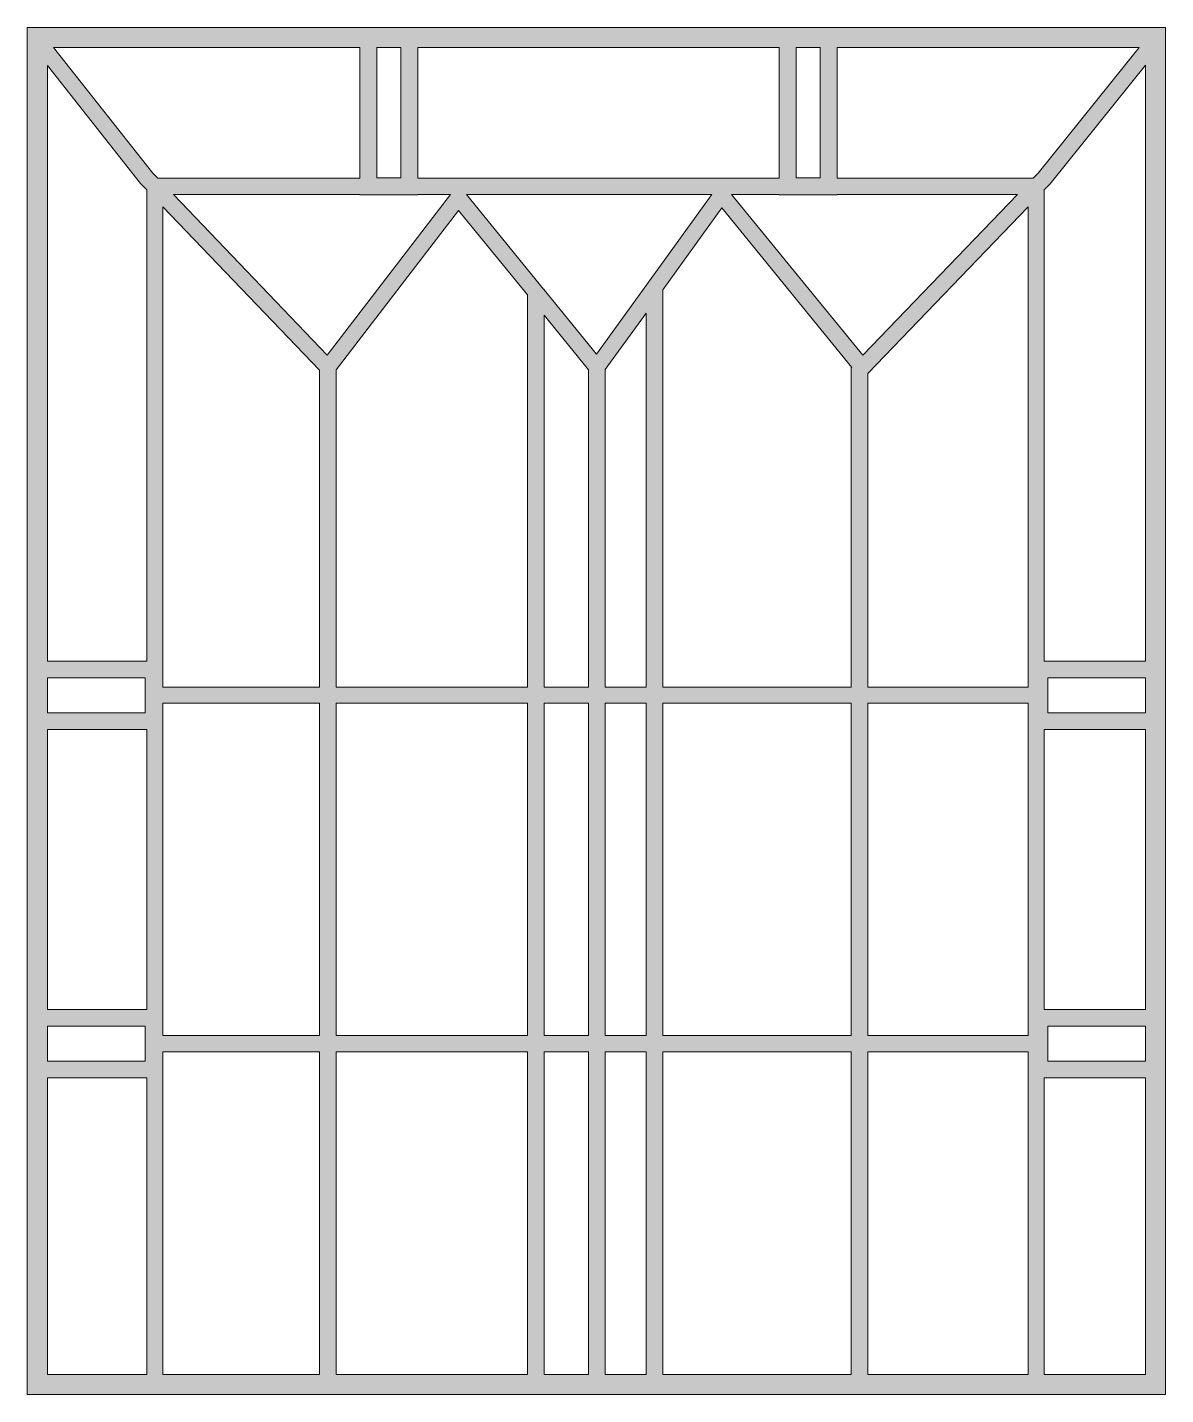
# Model space of a CAD drawing. Header units: inches. Extents: x 0 to 10, y 0 to 12.
import ezdxf

# ---------------------------------------------------------------- set-up
doc = ezdxf.new("R2010")
doc.units = ezdxf.units.IN
doc.header["$MEASUREMENT"] = 0
doc.layers.add('Layer 2', color=7, linetype='Continuous')

msp = doc.modelspace()

# ---------------------------------------------------------------- hatches: boundary and pattern name
at = {"layer": 'Layer 2', "true_color": 0xffffff}
h = msp.add_hatch(color=7, dxfattribs=at)
h.dxf.hatch_style = 2
h.paths.add_polyline_path([(7.111, 12), (6.604, 12), (3.431, 12), (2.923, 12), (0.004, 12), (0.004, 6.438), (0.004, 5.838), (0.004, 3.381), (0.004, 2.781), (0.004, 0), (1.054, 0), (8.93, 0), (9.995, 0), (9.995, 2.781), (9.995, 3.381), (9.995, 5.838), (9.995, 6.438), (9.995, 12)])
h.paths.add_polyline_path([(9.763, 11.824), (8.877, 10.721), (8.832, 10.675), (7.111, 10.675), (7.111, 11.824)])
h.paths.add_polyline_path([(3.431, 10.53), (3.431, 10.533), (3.719, 10.533), (2.635, 9.124), (1.286, 10.533), (2.923, 10.533), (2.923, 10.53)])
h.paths.add_polyline_path([(7.234, 9.016), (7.234, 6.209), (5.581, 6.209), (5.581, 9.695), (6.099, 10.415), (7.242, 9.016)])
h.paths.add_polyline_path([(7.234, 3.151), (5.581, 3.151), (5.581, 6.068), (7.234, 6.068)])
h.paths.add_polyline_path([(7.38, 6.068), (8.777, 6.068), (8.789, 6.068), (8.789, 3.151), (7.38, 3.151)])
h.paths.add_polyline_path([(2.714, 6.068), (4.394, 6.068), (4.394, 3.151), (2.714, 3.151)])
h.paths.add_polyline_path([(2.568, 3.151), (1.195, 3.151), (1.195, 6.068), (2.568, 6.068)])
h.paths.add_polyline_path([(2.714, 8.995), (3.79, 10.394), (4.394, 9.653), (4.394, 6.209), (2.714, 6.209)])
h.paths.add_polyline_path([(5.077, 6.068), (5.435, 6.068), (5.435, 3.151), (5.077, 3.151)])
h.paths.add_polyline_path([(4.931, 3.151), (4.54, 3.151), (4.54, 6.068), (4.931, 6.068)])
h.paths.add_polyline_path([(5.077, 6.209), (5.077, 8.996), (5.435, 9.492), (5.435, 6.209)])
h.paths.add_polyline_path([(4.931, 6.209), (4.54, 6.209), (4.54, 9.473), (4.931, 8.993)])
h.paths.add_polyline_path([(4.394, 3.01), (4.394, 0.176), (2.714, 0.176), (2.714, 3.01)])
h.paths.add_polyline_path([(4.54, 3.01), (4.931, 3.01), (4.931, 0.176), (4.54, 0.176)])
h.paths.add_polyline_path([(5.077, 3.01), (5.435, 3.01), (5.435, 0.176), (5.077, 0.176)])
h.paths.add_polyline_path([(5.581, 3.01), (7.234, 3.01), (7.234, 0.176), (5.581, 0.176)])
h.paths.add_polyline_path([(5.001, 9.131), (4.54, 9.696), (4.54, 9.701), (4.536, 9.701), (3.858, 10.533), (6.011, 10.533)])
h.paths.add_polyline_path([(2.568, 8.99), (2.568, 6.209), (1.195, 6.209), (1.195, 10.425)])
h.paths.add_polyline_path([(1.195, 3.01), (2.568, 3.01), (2.568, 0.176), (1.195, 0.176)])
h.paths.add_polyline_path([(7.38, 3.01), (8.789, 3.01), (8.789, 0.176), (7.38, 0.176)])
h.paths.add_polyline_path([(8.789, 6.209), (8.777, 6.209), (7.38, 6.209), (7.38, 8.963), (8.789, 10.426)])
h.paths.add_polyline_path([(7.337, 9.122), (6.185, 10.533), (6.604, 10.533), (6.604, 10.53), (7.111, 10.53), (7.111, 10.533), (8.696, 10.533)])
h.paths.add_polyline_path([(6.752, 11.824), (6.963, 11.824), (6.963, 10.678), (6.752, 10.678)])
h.paths.add_polyline_path([(6.604, 11.824), (6.604, 10.675), (3.431, 10.675), (3.431, 11.824)])
h.paths.add_polyline_path([(3.071, 11.824), (3.283, 11.824), (3.283, 10.678), (3.071, 10.678)])
h.paths.add_polyline_path([(2.923, 10.675), (1.151, 10.675), (1.107, 10.721), (0.234, 11.824), (2.923, 11.824)])
h.paths.add_polyline_path([(0.181, 11.664), (0.998, 10.631), (1.054, 10.573), (1.054, 6.438), (0.181, 6.438)])
h.paths.add_polyline_path([(0.181, 6.292), (1.04, 6.292), (1.04, 5.984), (0.181, 5.984)])
h.paths.add_polyline_path([(0.181, 5.838), (1.054, 5.838), (1.054, 3.381), (0.181, 3.381)])
h.paths.add_polyline_path([(0.181, 3.235), (1.04, 3.235), (1.04, 2.927), (0.181, 2.927)])
h.paths.add_polyline_path([(0.181, 0.176), (0.181, 2.781), (1.054, 2.781), (1.054, 0.176)])
h.paths.add_polyline_path([(9.819, 0.176), (8.93, 0.176), (8.93, 2.781), (9.819, 2.781)])
h.paths.add_polyline_path([(9.819, 2.927), (8.961, 2.927), (8.961, 3.235), (9.819, 3.235)])
h.paths.add_polyline_path([(9.819, 3.381), (8.93, 3.381), (8.93, 5.838), (9.819, 5.838)])
h.paths.add_polyline_path([(9.819, 5.984), (8.961, 5.984), (8.961, 6.292), (9.819, 6.292)])
h.paths.add_polyline_path([(8.93, 6.438), (8.93, 10.573), (8.981, 10.626), (9.819, 11.668), (9.819, 6.438)])

# ---------------------------------------------------------------- linework, layer by layer
at = {"layer": 'Layer 2', "lineweight": 0}
for points in [[(7.111, 12), (6.604, 12), (3.431, 12), (2.923, 12), (0.004, 12), (0.004, 6.438), (0.004, 5.838), (0.004, 3.381), (0.004, 2.781), (0.004, 0), (1.054, 0), (8.93, 0), (9.995, 0), (9.995, 2.781), (9.995, 3.381), (9.995, 5.838), (9.995, 6.438), (9.995, 12), (7.111, 12)], [(2.923, 10.675), (1.151, 10.675), (1.107, 10.721), (0.234, 11.824), (2.923, 11.824), (2.923, 10.675)], [(3.071, 11.824), (3.283, 11.824), (3.283, 10.678), (3.071, 10.678), (3.071, 11.824)], [(6.604, 11.824), (6.604, 10.675), (3.431, 10.675), (3.431, 11.824), (6.604, 11.824)], [(6.752, 11.824), (6.963, 11.824), (6.963, 10.678), (6.752, 10.678), (6.752, 11.824)], [(9.763, 11.824), (8.877, 10.721), (8.832, 10.675), (7.111, 10.675), (7.111, 11.824), (9.763, 11.824)], [(0.181, 11.664), (0.998, 10.631), (1.054, 10.573), (1.054, 6.438), (0.181, 6.438), (0.181, 11.664)], [(8.93, 6.438), (8.93, 10.573), (8.981, 10.626), (9.819, 11.668), (9.819, 6.438), (8.93, 6.438)], [(3.431, 10.53), (3.431, 10.533), (3.719, 10.533), (2.635, 9.124), (1.286, 10.533), (2.923, 10.533), (2.923, 10.53), (3.431, 10.53)], [(5.001, 9.131), (4.54, 9.696), (4.54, 9.701), (4.536, 9.701), (3.858, 10.533), (6.011, 10.533), (5.001, 9.131)], [(7.337, 9.122), (6.185, 10.533), (6.604, 10.533), (6.604, 10.53), (7.111, 10.53), (7.111, 10.533), (8.696, 10.533), (7.337, 9.122)], [(2.568, 8.99), (2.568, 6.209), (1.195, 6.209), (1.195, 10.425), (2.568, 8.99)], [(2.714, 8.995), (3.79, 10.394), (4.394, 9.653), (4.394, 6.209), (2.714, 6.209), (2.714, 8.995)], [(7.234, 9.016), (7.234, 6.209), (5.581, 6.209), (5.581, 9.695), (6.099, 10.415), (7.242, 9.016), (7.234, 9.016)], [(8.789, 6.209), (8.777, 6.209), (7.38, 6.209), (7.38, 8.963), (8.789, 10.426), (8.789, 6.209)], [(5.077, 6.209), (5.077, 8.996), (5.435, 9.492), (5.435, 6.209), (5.077, 6.209)], [(4.931, 6.209), (4.54, 6.209), (4.54, 9.473), (4.931, 8.993), (4.931, 6.209)], [(0.181, 6.292), (1.04, 6.292), (1.04, 5.984), (0.181, 5.984), (0.181, 6.292)], [(9.819, 5.984), (8.961, 5.984), (8.961, 6.292), (9.819, 6.292), (9.819, 5.984)], [(2.568, 3.151), (1.195, 3.151), (1.195, 6.068), (2.568, 6.068), (2.568, 3.151)], [(2.714, 6.068), (4.394, 6.068), (4.394, 3.151), (2.714, 3.151), (2.714, 6.068)], [(4.931, 3.151), (4.54, 3.151), (4.54, 6.068), (4.931, 6.068), (4.931, 3.151)], [(5.077, 6.068), (5.435, 6.068), (5.435, 3.151), (5.077, 3.151), (5.077, 6.068)], [(7.234, 3.151), (5.581, 3.151), (5.581, 6.068), (7.234, 6.068), (7.234, 3.151)], [(7.38, 6.068), (8.777, 6.068), (8.789, 6.068), (8.789, 3.151), (7.38, 3.151), (7.38, 6.068)], [(0.181, 5.838), (1.054, 5.838), (1.054, 3.381), (0.181, 3.381), (0.181, 5.838)], [(9.819, 3.381), (8.93, 3.381), (8.93, 5.838), (9.819, 5.838), (9.819, 3.381)], [(0.181, 3.235), (1.04, 3.235), (1.04, 2.927), (0.181, 2.927), (0.181, 3.235)], [(9.819, 2.927), (8.961, 2.927), (8.961, 3.235), (9.819, 3.235), (9.819, 2.927)], [(1.195, 3.01), (2.568, 3.01), (2.568, 0.176), (1.195, 0.176), (1.195, 3.01)], [(4.394, 3.01), (4.394, 0.176), (2.714, 0.176), (2.714, 3.01), (4.394, 3.01)], [(4.54, 3.01), (4.931, 3.01), (4.931, 0.176), (4.54, 0.176), (4.54, 3.01)], [(5.077, 3.01), (5.435, 3.01), (5.435, 0.176), (5.077, 0.176), (5.077, 3.01)], [(5.581, 3.01), (7.234, 3.01), (7.234, 0.176), (5.581, 0.176), (5.581, 3.01)], [(7.38, 3.01), (8.789, 3.01), (8.789, 0.176), (7.38, 0.176), (7.38, 3.01)], [(0.181, 0.176), (0.181, 2.781), (1.054, 2.781), (1.054, 0.176), (0.181, 0.176)], [(9.819, 0.176), (8.93, 0.176), (8.93, 2.781), (9.819, 2.781), (9.819, 0.176)]]:
    msp.add_lwpolyline(points, dxfattribs=at)

doc.saveas('drawing.dxf')
